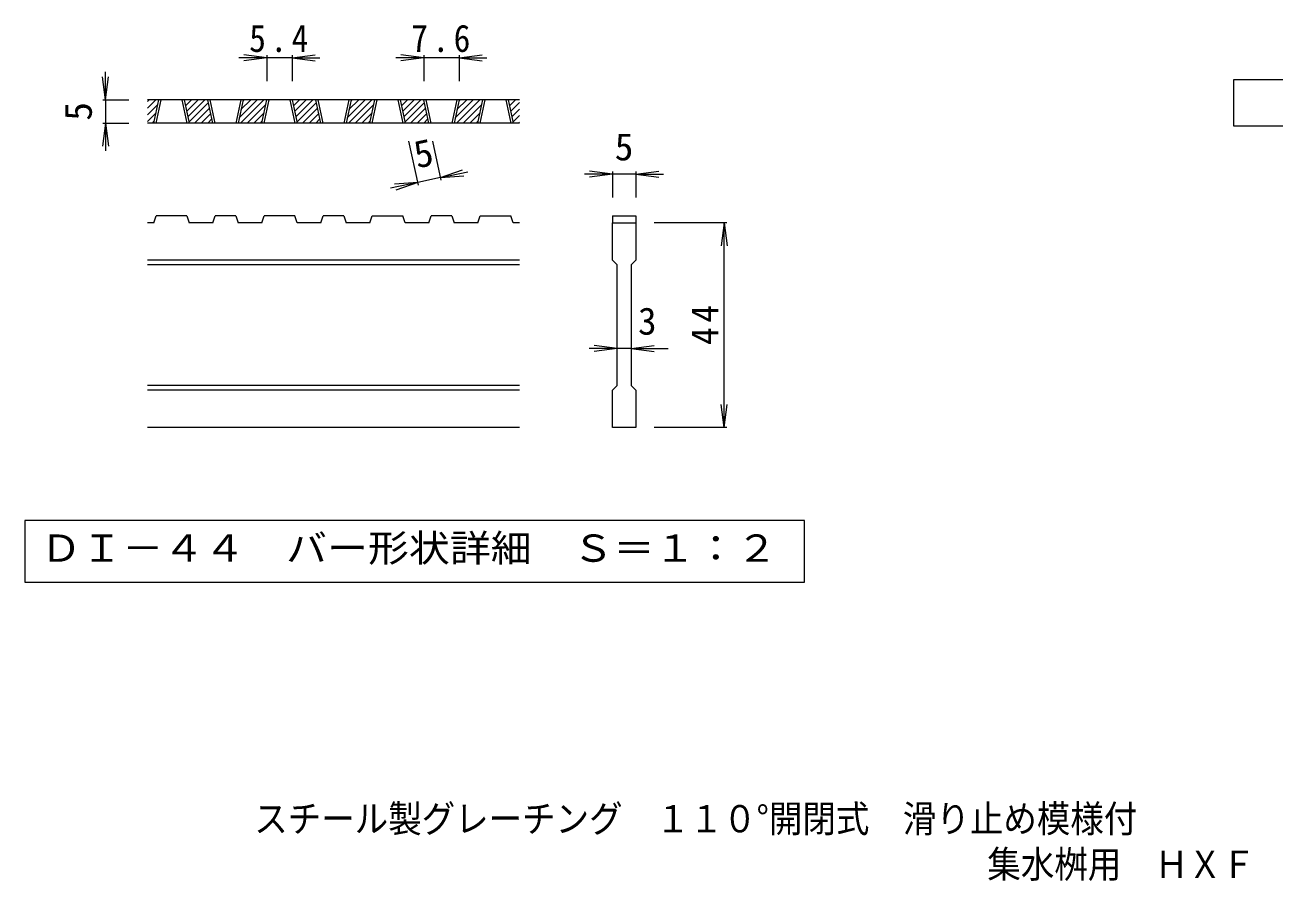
# Model space of a CAD drawing. Units: millimetres on the paper, enlarged 6 times, with parts at other scales. Extents: x -814 to 876, y -823 to 805.
# Drawn here: x -660 to 146, y -823 to -270 of the extents above; entities that cross this region are included whole.
import ezdxf
from ezdxf.enums import TextEntityAlignment as Align

# ---------------------------------------------------------------- set-up
doc = ezdxf.new("R2010")
doc.units = ezdxf.units.MM
doc.header["$LTSCALE"] = 6
for name, color, linetype, lineweight in [('D-0_通り芯', 3, 'Continuous', 9), ('D-4_寸法', 7, 'Continuous', 9), ('F-4_F-4ﾚｲﾔ', 2, 'Continuous', 9)]:
    doc.layers.add(name, color=color, linetype=linetype, lineweight=lineweight)
doc.layers.add('F-5_F-5ﾚｲﾔ', color=2, linetype='Continuous')
doc.styles.add('ＭＳ ゴシック', font='')
doc.styles.get('ＭＳ ゴシック').set_extended_font_data('MS Gothic')

msp = doc.modelspace()

# ---------------------------------------------------------------- linework, layer by layer
at = {"layer": 'D-0_通り芯'}
for p, q in [((-580.928, -323.895), (-575.488, -318.455)), ((-580.928, -319.653), (-579.731, -318.455)), ((-340.928, -318.455), (-580.928, -318.455)), ((-580.928, -328.138), (-574.231, -321.441)), ((-576.802, -333.456), (-573.592, -318.455)), ((-575.302, -333.456), (-572.092, -318.455)), ((-558.802, -318.455), (-555.592, -333.456)), ((-557.302, -318.455), (-554.092, -333.456)), ((-557.199, -318.934), (-556.72, -318.455)), ((-556.451, -322.429), (-552.478, -318.455)), ((-555.704, -325.924), (-548.235, -318.455)), ((-554.956, -329.419), (-543.993, -318.455)), ((-554.208, -332.913), (-541.572, -320.278)), ((-538.752, -333.456), (-541.962, -318.455)), ((-537.252, -333.456), (-540.462, -318.455)), ((-520.752, -318.455), (-523.962, -333.456)), ((-519.252, -318.455), (-522.462, -333.456)), ((-521.757, -330.161), (-510.051, -318.455)), ((-520.809, -333.456), (-505.809, -318.455)), ((-520.602, -324.764), (-514.294, -318.455)), ((-519.447, -319.366), (-518.537, -318.455)), ((-516.566, -333.456), (-504.551, -321.441)), ((-507.123, -333.456), (-503.913, -318.455)), ((-505.623, -333.456), (-502.413, -318.455)), ((-489.123, -318.455), (-485.913, -333.456)), ((-487.623, -318.455), (-484.413, -333.456)), ((-487.52, -318.934), (-487.041, -318.455)), ((-486.772, -322.429), (-482.799, -318.455)), ((-486.024, -325.924), (-478.556, -318.455)), ((-485.277, -329.419), (-474.313, -318.455)), ((-484.529, -332.913), (-471.893, -320.278)), ((-469.073, -333.456), (-472.283, -318.455)), ((-467.573, -333.456), (-470.783, -318.455)), ((-451.073, -318.455), (-454.283, -333.456)), ((-449.573, -318.455), (-452.783, -333.456)), ((-452.078, -330.161), (-440.372, -318.455)), ((-451.13, -333.456), (-436.13, -318.455)), ((-450.923, -324.764), (-444.615, -318.455)), ((-449.768, -319.366), (-448.857, -318.455)), ((-446.887, -333.456), (-434.872, -321.441)), ((-437.443, -333.456), (-434.233, -318.455)), ((-435.943, -333.456), (-432.733, -318.455)), ((-419.443, -318.455), (-416.233, -333.456)), ((-417.943, -318.455), (-414.733, -333.456)), ((-417.841, -318.934), (-417.362, -318.455)), ((-417.093, -322.429), (-413.119, -318.455)), ((-416.345, -325.924), (-408.877, -318.455)), ((-415.597, -329.419), (-404.634, -318.455)), ((-414.849, -332.913), (-402.214, -320.278)), ((-399.394, -333.456), (-402.604, -318.455)), ((-397.894, -333.456), (-401.104, -318.455)), ((-381.394, -318.455), (-384.604, -333.456)), ((-379.894, -318.455), (-383.104, -333.456)), ((-382.399, -330.161), (-370.693, -318.455)), ((-381.451, -333.456), (-366.45, -318.455)), ((-381.244, -324.764), (-374.936, -318.455)), ((-380.089, -319.366), (-379.178, -318.455)), ((-377.208, -333.456), (-365.193, -321.441)), ((-367.764, -333.456), (-364.554, -318.455)), ((-366.264, -333.456), (-363.054, -318.455)), ((-349.764, -318.455), (-346.554, -333.456)), ((-348.264, -318.455), (-345.054, -333.456)), ((-348.162, -318.934), (-347.683, -318.455)), ((-347.414, -322.429), (-343.44, -318.455)), ((-346.666, -325.924), (-340.928, -320.186)), ((-580.928, -332.381), (-575.386, -326.839)), ((-550.507, -333.456), (-540.824, -323.773)), ((-546.265, -333.456), (-540.077, -327.267)), ((-512.324, -333.456), (-505.707, -326.839)), ((-480.828, -333.456), (-471.145, -323.773)), ((-476.586, -333.456), (-470.397, -327.267)), ((-442.644, -333.456), (-436.027, -326.839)), ((-411.149, -333.456), (-401.466, -323.773)), ((-406.906, -333.456), (-400.718, -327.267)), ((-372.965, -333.456), (-366.348, -326.839)), ((-345.918, -329.419), (-340.928, -324.429)), ((-345.17, -332.913), (-340.928, -328.671)), ((-340.928, -333.456), (-580.928, -333.456)), ((-577.76, -333.456), (-576.541, -332.236)), ((-542.022, -333.456), (-539.329, -330.762)), ((-508.081, -333.456), (-506.862, -332.236)), ((-472.343, -333.456), (-469.649, -330.762)), ((-438.402, -333.456), (-437.182, -332.236)), ((-402.664, -333.456), (-399.97, -330.762)), ((-368.723, -333.456), (-367.503, -332.236)), ((-341.47, -333.456), (-340.928, -332.914)), ((-576.802, -397.955), (-575.302, -393.456)), ((-555.592, -393.456), (-575.302, -393.456)), ((-555.592, -393.456), (-554.092, -397.955)), ((-538.752, -397.955), (-537.252, -393.456)), ((-523.962, -393.456), (-537.252, -393.456)), ((-523.962, -393.456), (-522.462, -397.955)), ((-507.123, -397.955), (-505.623, -393.456)), ((-485.913, -393.456), (-505.623, -393.456)), ((-484.413, -397.955), (-485.913, -393.456)), ((-469.073, -397.955), (-467.573, -393.456)), ((-454.283, -393.456), (-467.573, -393.456)), ((-454.283, -393.456), (-452.783, -397.955)), ((-437.443, -397.955), (-435.943, -393.456)), ((-435.943, -393.456), (-416.233, -393.456)), ((-414.733, -397.955), (-416.233, -393.456)), ((-399.394, -397.955), (-397.894, -393.456)), ((-384.604, -393.456), (-397.894, -393.456)), ((-384.604, -393.456), (-383.104, -397.955)), ((-367.764, -397.955), (-366.264, -393.456)), ((-366.264, -393.456), (-346.554, -393.456)), ((-345.054, -397.955), (-346.554, -393.456)), ((-280.928, -393.456), (-265.928, -393.456)), ((-280.928, -393.456), (-280.928, -397.955)), ((-265.928, -393.456), (-265.928, -397.955)), ((-576.802, -397.955), (-580.928, -397.955)), ((-538.752, -397.955), (-554.092, -397.955)), ((-507.123, -397.955), (-522.462, -397.955)), ((-469.073, -397.955), (-484.413, -397.955)), ((-437.443, -397.955), (-452.783, -397.955)), ((-399.394, -397.955), (-414.733, -397.955)), ((-367.764, -397.955), (-383.104, -397.955)), ((-340.928, -397.955), (-345.054, -397.955)), ((-280.928, -397.955), (-265.928, -397.955)), ((-280.928, -421.955), (-280.928, -397.955)), ((-265.928, -397.955), (-265.928, -421.955)), ((-340.928, -421.955), (-580.928, -421.955)), ((-340.928, -424.955), (-580.928, -424.955)), ((-280.928, -421.955), (-277.928, -424.955)), ((-277.928, -502.955), (-277.928, -424.955)), ((-268.928, -424.955), (-265.928, -421.955)), ((-268.928, -424.955), (-268.928, -502.955)), ((-340.928, -502.956), (-580.928, -502.956)), ((-340.928, -505.956), (-580.928, -505.956)), ((-268.928, -502.955), (-265.928, -505.956)), ((-265.928, -505.956), (-265.928, -529.956)), ((-340.928, -529.956), (-580.928, -529.956)), ((-265.928, -529.956), (-280.928, -529.956))]:
    msp.add_line(p, q, dxfattribs=at)
msp.add_lwpolyline([(-280.928, -529.956), (-280.928, -505.956), (-277.928, -502.955)], dxfattribs=at)
at = {"layer": 'D-0_通り芯', "color": 7}
msp.add_lwpolyline([(-659.92, -589.956), (-659.92, -629.826), (-156.936, -629.826), (-156.936, -589.956)], close=True, dxfattribs=at)
at = {"layer": 'D-4_寸法'}
for p, q in [((-503.913, -291.455), (-518.784, -289.498)), ((-503.913, -289.655), (-503.913, -306.455)), ((-487.623, -291.455), (-472.751, -289.498)), ((-487.623, -289.655), (-487.623, -306.455)), ((-402.604, -291.455), (-417.475, -289.498)), ((-402.604, -289.655), (-402.604, -306.455)), ((-379.894, -291.455), (-365.022, -289.498)), ((-379.894, -289.655), (-379.894, -306.455)), ((-503.913, -291.455), (-521.913, -291.455)), ((-503.913, -291.455), (-518.784, -293.413)), ((-487.623, -291.455), (-503.913, -291.455)), ((-487.623, -291.455), (-472.751, -293.413)), ((-487.623, -291.455), (-469.623, -291.455)), ((-402.604, -291.455), (-420.604, -291.455)), ((-402.604, -291.455), (-417.475, -293.413)), ((-379.894, -291.455), (-402.604, -291.455)), ((-379.894, -291.455), (-365.022, -293.413)), ((-379.894, -291.455), (-361.894, -291.455)), ((-607.928, -318.455), (-609.886, -303.584)), ((-607.928, -318.455), (-607.928, -300.455)), ((-607.928, -318.455), (-605.97, -303.584)), ((-609.728, -318.455), (-592.928, -318.455)), ((-607.928, -318.455), (-607.928, -333.456)), ((-607.928, -333.456), (-609.886, -348.327)), ((-609.728, -333.456), (-592.928, -333.456)), ((-607.928, -333.456), (-605.97, -348.327)), ((-607.928, -333.456), (-607.928, -351.456)), ((-406.152, -373.558), (-412.222, -345.19)), ((-391.484, -370.419), (-396.883, -345.19)), ((-391.86, -368.659), (-406.528, -371.798)), ((-391.86, -368.659), (-377.728, -363.632)), ((-391.86, -368.659), (-374.259, -364.892)), ((-391.86, -368.659), (-376.908, -367.461)), ((-280.928, -366.456), (-298.928, -366.456)), ((-280.928, -366.456), (-295.8, -364.498)), ((-280.928, -366.456), (-295.8, -368.414)), ((-280.928, -364.656), (-280.928, -381.456)), ((-265.928, -366.456), (-280.928, -366.456)), ((-265.928, -366.456), (-251.056, -364.498)), ((-265.928, -364.656), (-265.928, -381.456)), ((-265.928, -366.456), (-251.056, -368.414)), ((-265.928, -366.456), (-247.928, -366.456)), ((-406.528, -371.798), (-424.13, -375.564)), ((-406.528, -371.798), (-421.48, -372.995)), ((-406.528, -371.798), (-420.661, -376.824)), ((-207.128, -397.955), (-253.928, -397.955)), ((-208.928, -397.955), (-210.886, -412.827)), ((-208.928, -397.955), (-206.97, -412.827)), ((-208.928, -529.956), (-208.928, -397.955)), ((-277.928, -478.955), (-295.928, -478.955)), ((-277.928, -478.955), (-292.8, -476.997)), ((-277.928, -478.955), (-292.8, -480.913)), ((-268.928, -478.955), (-277.928, -478.955)), ((-268.928, -478.955), (-254.057, -476.997)), ((-268.928, -478.955), (-254.057, -480.913)), ((-268.928, -478.955), (-244.928, -478.955)), ((-208.928, -529.956), (-210.886, -515.084)), ((-208.928, -529.956), (-206.97, -515.084)), ((-207.128, -529.956), (-253.928, -529.956))]:
    msp.add_line(p, q, dxfattribs=at)
at = {"layer": 'F-4_F-4ﾚｲﾔ'}
msp.add_lwpolyline([(119.959, -335.42), (119.959, -305.42), (254.959, -305.42), (254.959, -335.42)], close=True, dxfattribs=at)

# ---------------------------------------------------------------- texts
at = {"layer": 'D-0_通り芯', "color": 2, "style": 'ＭＳ ゴシック', "width": 1.1}
msp.add_text('ＤＩ－４４\u3000バー形状詳細\u3000Ｓ＝１：２', height=17.6, dxfattribs=at).set_placement((-649.928, -621.891), align=Align.BOTTOM_LEFT)
at = {"layer": 'D-4_寸法', "color": 2, "style": 'ＭＳ ゴシック'}
for rotation, p in [(90, (-611.528, -331.956)), (12.079, (-405.815, -367.963))]:
    msp.add_text('5', height=17.6, rotation=rotation, dxfattribs=at).set_placement(p, align=Align.BOTTOM_LEFT)
for s, p in [('5', (-279.428, -362.856)), ('3', (-264.428, -475.355))]:
    msp.add_text(s, height=17.6, dxfattribs=at).set_placement(p, align=Align.BOTTOM_LEFT)
at = {"layer": 'D-4_寸法', "color": 2, "char_height": 17.6, "attachment_point": 7, "style": 'ＭＳ ゴシック'}
for s, insert in [('\\T1.27;\\W0.9;5.4', (-515.268, -287.855)), ('\\T1.27;\\W0.9;7.6', (-410.749, -287.855))]:
    msp.add_mtext(s, dxfattribs=dict(at, insert=insert))
at = {"layer": 'D-4_寸法', "color": 2, "insert": (-212.528, -476.705), "char_height": 17.6, "attachment_point": 7, "rotation": 90, "style": 'ＭＳ ゴシック'}
msp.add_mtext('\\T1.27;\\W0.95;44', dxfattribs=at)
at = {"layer": 'F-5_F-5ﾚｲﾔ', "style": 'ＭＳ ゴシック', "width": 0.9}
for s, p in [('スチール製グレーチング\u3000１１０°開閉式\u3000滑り止め模様付', (-512.046, -796.524)), ('集水桝用\u3000ＨＸＦ\u3000４４４４', (-39.071, -825.907))]:
    msp.add_text(s, height=17.6, dxfattribs=at).set_placement(p, align=Align.BOTTOM_LEFT)

doc.saveas('drawing.dxf')
